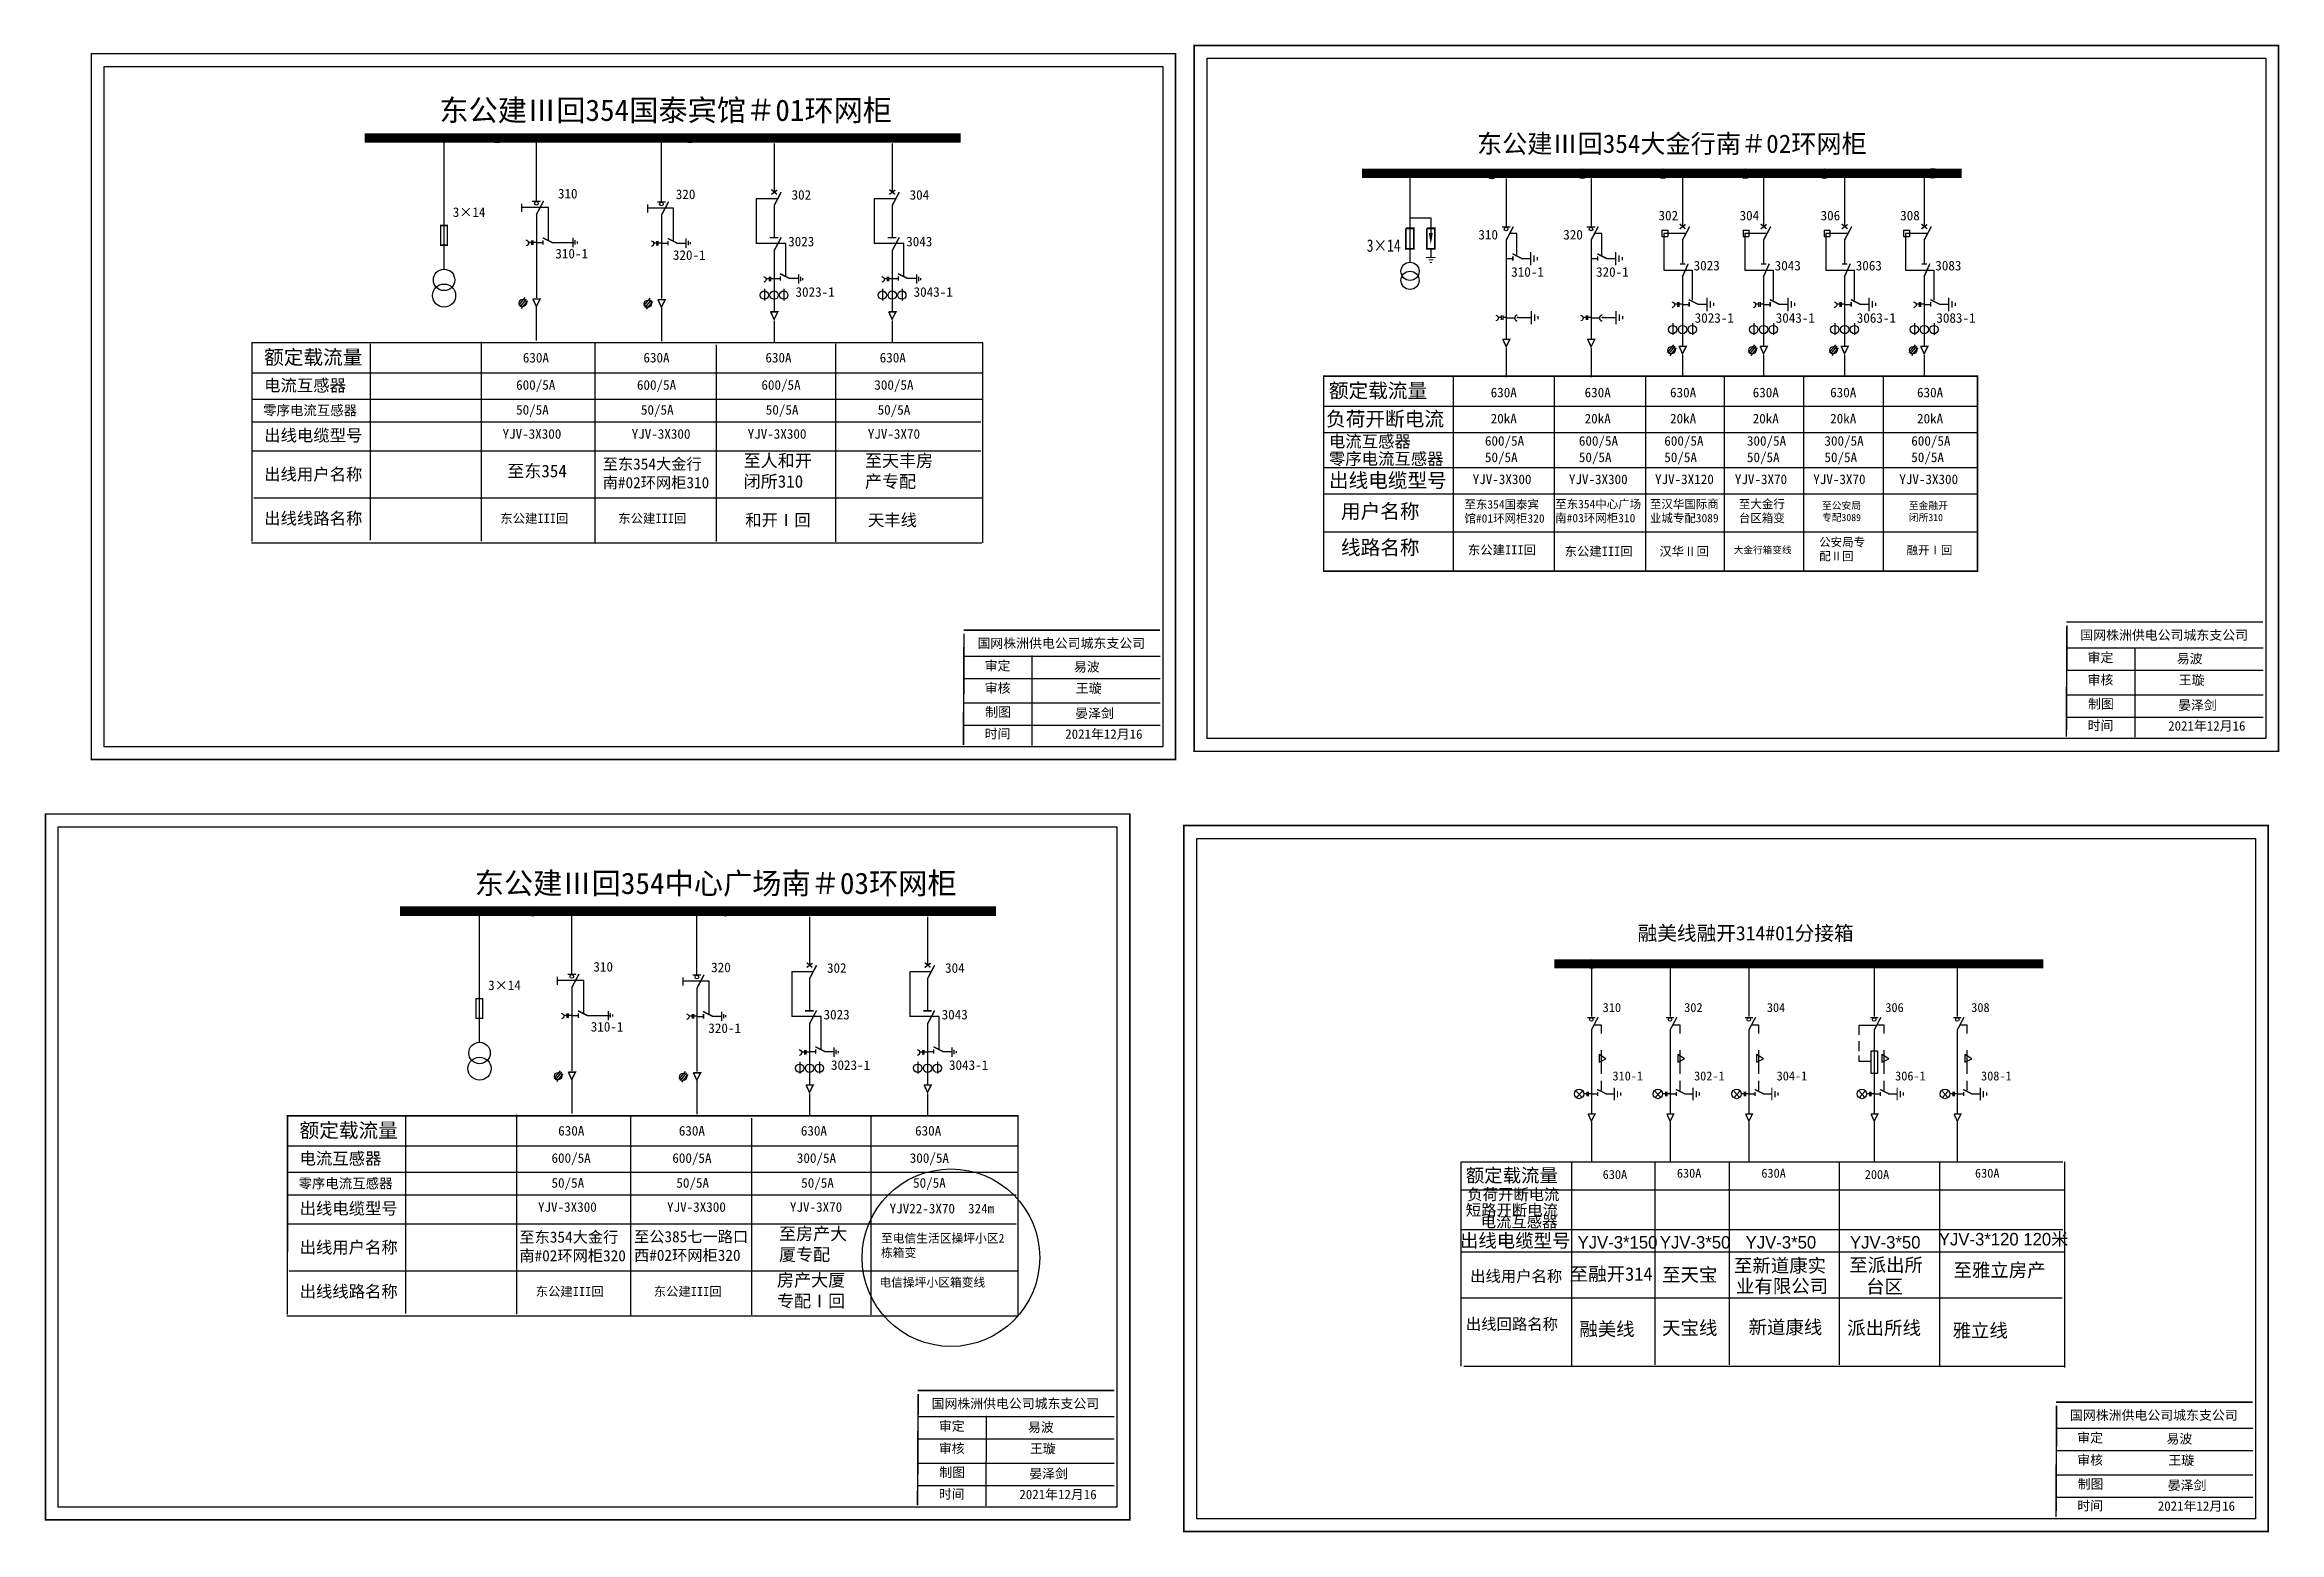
# Model space of a CAD drawing. Extents: x -62 to 403, y -351 to -41.
import ezdxf

# ---------------------------------------------------------------- set-up
doc = ezdxf.new("R2010")
doc.units = 0
doc.header["$LTSCALE"] = 0.774411
for name, pattern in [('ACAD_ISO02W100', [15, 12, -3]), ('CENTER', [50.8, 31.75, -6.35, 6.35, -6.35]), ('DASHED2', [9.525, 6.35, -3.175])]:
    doc.linetypes.add(name, pattern=pattern)
doc.layers.get('0').update_dxf_attribs({"linetype": 'CONTINUOUS'})
doc.layers.add('1', color=7, linetype='CONTINUOUS')
doc.styles.add('HZ', font='')
doc.styles.add('KaiTi_GB2312_txtstyle_1.09_0_0', font='simkai_0.ttf', dxfattribs={"height": 1.0944})
doc.styles.add('ST', font='', dxfattribs={"width": 0.8})
doc.styles.get("Standard").update_dxf_attribs({"font": '', "height": 2.5})
doc.styles.add('STYLE1', font='txt.shx', dxfattribs={"height": 2.6})
doc.styles.add('字体', font='simkai_0.ttf', dxfattribs={"height": 2.5})
doc.styles.get('HZ').set_extended_font_data('SimSun')
doc.styles.get('ST').set_extended_font_data('SimSun')
doc.styles.get('Standard').set_extended_font_data('SimSun')

# ---------------------------------------------------------------- blocks, each defined once
blk = doc.blocks.new('JD')
for points in [[(-2, 0.2), (-2, -0.2), (2, 0.2), (2, -0.2)], [(1, -1.2), (1, -0.8), (-1, -1.2), (-1, -0.8)], [(-0.5, -1.8), (-0.5, -2.2), (0.5, -1.8), (0.5, -2.2)]]:
    blk.add_trace(points)

msp = doc.modelspace()

# ---------------------------------------------------------------- linework, layer by layer
for p, q in [((20.94, -61.2), (20.94, -87.7)), ((40.18, -60.99), (40.18, -73.51)), ((66.23, -61.14), (66.23, -73.65)), ((89.73, -61.53), (89.73, -71.67)), ((114.31, -61.53), (114.31, -71.67)), ((242.18, -68.81), (242.18, -78.86)), ((259.85, -68.81), (259.85, -78.86)), ((278.89, -68.7), (278.89, -78.84)), ((295.77, -68.7), (295.77, -78.84)), ((312.64, -68.7), (312.64, -78.84)), ((329.21, -68.7), (329.21, -78.84)), ((89.73, -74.4), (89.73, -81.04)), ((114.31, -74.4), (114.31, -81.04)), ((40.24, -76.23), (40.24, -93.65)), ((66.28, -76.38), (66.28, -93.79)), ((40.24, -82.14), (41.62, -82.14)), ((43.43, -82.1), (48.07, -82.1)), ((66.28, -82.28), (67.67, -82.28)), ((69.48, -82.24), (71.36, -82.24)), ((242.18, -81.59), (242.18, -102.18)), ((259.85, -81.59), (259.85, -102.18)), ((274.62, -79.54), (274.62, -80.87)), ((274.62, -79.54), (275.82, -79.54)), ((274.62, -80.87), (275.82, -80.87)), ((275.82, -79.54), (275.82, -80.87)), ((278.89, -81.57), (278.89, -86.53)), ((291.5, -79.54), (291.5, -80.87)), ((291.5, -79.54), (292.7, -79.54)), ((291.5, -80.87), (292.7, -80.87)), ((292.7, -79.54), (292.7, -80.87)), ((295.77, -81.57), (295.77, -86.53)), ((308.38, -79.54), (308.38, -80.87)), ((308.38, -79.54), (309.58, -79.54)), ((308.38, -80.87), (309.58, -80.87)), ((309.58, -79.54), (309.58, -80.87)), ((312.64, -81.57), (312.64, -86.53)), ((324.94, -79.54), (324.94, -80.87)), ((324.94, -79.54), (326.14, -79.54)), ((324.94, -80.87), (326.14, -80.87)), ((326.14, -79.54), (326.14, -80.87)), ((329.21, -81.57), (329.21, -86.53)), ((89.73, -83.8), (89.73, -96.47)), ((89.73, -83.83), (89.73, -84.06)), ((114.31, -83.8), (114.31, -96.47)), ((114.31, -83.83), (114.31, -84.06)), ((242.18, -85.48), (243.57, -85.48)), ((245.38, -85.44), (247.26, -85.44)), ((259.85, -85.48), (261.24, -85.48)), ((263.04, -85.44), (264.93, -85.44)), ((87.74, -91.75), (87.74, -94.19)), ((89.65, -89.62), (91.03, -89.62)), ((91.8, -91.75), (91.8, -94.19)), ((92.84, -89.58), (94.73, -89.58)), ((112.32, -91.75), (112.32, -94.19)), ((114.23, -89.62), (115.62, -89.62)), ((116.39, -91.75), (116.39, -94.19)), ((117.42, -89.58), (119.31, -89.58)), ((278.89, -89.01), (278.89, -103.64)), ((295.77, -89.01), (295.77, -103.64)), ((312.64, -89.01), (312.64, -103.64)), ((329.21, -89.01), (329.21, -103.64)), ((37.82, -93.61), (36.5, -95.2)), ((38.12, -93.92), (36.79, -95.51)), ((38.38, -94.25), (37.05, -95.84)), ((40.23, -95.44), (40.23, -102.53)), ((63.87, -93.75), (62.54, -95.34)), ((64.16, -94.06), (62.84, -95.65)), ((64.43, -94.39), (63.1, -95.98)), ((66.28, -95.59), (66.28, -102.68)), ((278.89, -95.02), (280.28, -95.02)), ((282.08, -94.98), (283.97, -94.98)), ((295.77, -95.02), (297.15, -95.02)), ((298.96, -94.98), (300.84, -94.98)), ((312.64, -95.02), (314.03, -95.02)), ((315.84, -94.98), (317.72, -94.98)), ((329.21, -95.02), (330.6, -95.02)), ((332.4, -94.98), (334.29, -94.98)), ((244.7, -97.75), (247.36, -97.75)), ((262.37, -97.75), (265.03, -97.75)), ((276.9, -98.93), (276.9, -101.36)), ((280.97, -98.93), (280.97, -101.36)), ((293.78, -98.93), (293.78, -101.36)), ((297.84, -98.93), (297.84, -101.36)), ((310.65, -98.93), (310.65, -101.36)), ((314.72, -98.93), (314.72, -101.36)), ((327.22, -98.93), (327.22, -101.36)), ((331.29, -98.93), (331.29, -101.36)), ((5.65, -103.21), (5.65, -144.15)), ((28.73, -102.81), (28.73, -144.31)), ((52.44, -103.19), (52.44, -144.7)), ((77.65, -103.47), (77.65, -144.41)), ((102.53, -103.21), (102.53, -144.43)), ((277.01, -103.42), (275.69, -105.01)), ((277.31, -103.73), (275.98, -105.32)), ((277.57, -104.06), (276.24, -105.65)), ((293.89, -103.42), (292.56, -105.01)), ((294.18, -103.73), (292.86, -105.32)), ((294.45, -104.06), (293.12, -105.65)), ((310.77, -103.42), (309.44, -105.01)), ((311.06, -103.73), (309.73, -105.32)), ((311.32, -104.06), (310, -105.65)), ((327.33, -103.42), (326.01, -105.01)), ((327.63, -103.73), (326.3, -105.32)), ((327.89, -104.06), (326.56, -105.65)), ((-19.11, -109.25), (133.04, -109.25)), ((231.16, -110.16), (231.16, -150.57)), ((252.16, -110.16), (252.16, -150.57)), ((271.19, -110.16), (271.19, -150.57)), ((287.61, -110.16), (287.61, -150.57)), ((304.08, -110.16), (304.08, -150.57)), ((320.66, -110.16), (320.66, -150.57)), ((-18.82, -114.74), (133.26, -114.74)), ((204.27, -116.2), (340.33, -116.2)), ((-18.82, -119.44), (132.81, -119.44)), ((-18.82, -125.49), (132.81, -125.49)), ((204.27, -121.7), (340.33, -121.7)), ((204.27, -128.96), (340.33, -128.96)), ((204.27, -134.46), (340.33, -134.46)), ((-18.63, -135.27), (133, -135.27)), ((204.27, -142.41), (340.33, -142.41)), ((28.31, -222.2), (28.31, -248.7)), ((47.55, -221.99), (47.55, -234.5)), ((73.6, -222.13), (73.6, -234.65)), ((97.1, -222.53), (97.1, -232.67)), ((121.68, -222.53), (121.68, -232.67)), ((47.61, -237.23), (47.61, -254.65)), ((97.1, -235.39), (97.1, -242.04)), ((121.68, -235.39), (121.68, -242.04)), ((259.93, -233.31), (259.93, -243.32)), ((276.32, -233.31), (276.32, -243.32)), ((292.72, -233.31), (292.72, -243.32)), ((318.82, -233.31), (318.82, -243.32)), ((336.12, -233.31), (336.12, -243.32)), ((73.66, -237.38), (73.66, -254.79)), ((47.61, -243.14), (48.99, -243.14)), ((50.8, -243.1), (55.44, -243.1)), ((73.66, -243.28), (75.04, -243.28)), ((76.85, -243.24), (78.73, -243.24)), ((97.1, -244.8), (97.1, -257.47)), ((97.1, -244.83), (97.1, -245.06)), ((121.68, -244.8), (121.68, -257.47)), ((121.68, -244.83), (121.68, -245.06)), ((259.93, -246.04), (259.93, -263.56)), ((276.32, -246.04), (276.32, -263.56)), ((292.72, -246.04), (292.72, -263.56)), ((318.82, -246.04), (318.82, -263.56)), ((336.12, -246.04), (336.12, -263.56)), ((97.02, -250.62), (98.41, -250.62)), ((100.21, -250.58), (102.1, -250.58)), ((121.6, -250.62), (122.99, -250.62)), ((124.8, -250.58), (126.68, -250.58)), ((45.19, -254.61), (43.87, -256.2)), ((45.49, -254.92), (44.16, -256.51)), ((45.75, -255.25), (44.42, -256.83)), ((71.24, -254.75), (69.91, -256.34)), ((71.53, -255.06), (70.21, -256.65)), ((71.8, -255.39), (70.47, -256.98)), ((95.11, -252.75), (95.11, -255.19)), ((99.18, -252.75), (99.18, -255.19)), ((119.69, -252.75), (119.69, -255.19)), ((123.76, -252.75), (123.76, -255.19)), ((47.6, -256.44), (47.6, -263.53)), ((73.65, -256.58), (73.65, -263.68)), ((259.93, -259.44), (261.22, -259.44)), ((262.92, -259.41), (264.68, -259.41)), ((276.32, -259.44), (277.62, -259.44)), ((279.31, -259.41), (281.08, -259.41)), ((292.72, -259.44), (294.02, -259.44)), ((295.71, -259.41), (297.48, -259.41)), ((318.82, -259.44), (320.12, -259.44)), ((321.81, -259.41), (323.58, -259.41)), ((336.12, -259.44), (337.42, -259.44)), ((339.11, -259.41), (340.88, -259.41)), ((13.02, -264.2), (13.02, -305.15)), ((36.1, -263.81), (36.1, -305.31)), ((59.81, -264.19), (59.81, -305.69)), ((85.02, -264.46), (85.02, -305.41)), ((109.9, -264.2), (109.9, -305.43)), ((-11.74, -270.25), (140.41, -270.25)), ((232.78, -316.16), (232.79, -273.58)), ((232.79, -273.58), (358.11, -273.55)), ((255.78, -273.77), (255.78, -316.02)), ((273.16, -273.77), (273.16, -315.88)), ((288.62, -273.77), (288.62, -315.88)), ((311.52, -273.54), (311.52, -315.88)), ((332.44, -273.77), (332.44, -316.02)), ((358.43, -273.58), (358.43, -316.43)), ((-11.45, -275.74), (140.64, -275.74)), ((-11.45, -280.44), (140.18, -280.44)), ((232.85, -279.44), (358.45, -279.44)), ((-11.45, -286.49), (140.18, -286.49)), ((232.85, -287.69), (358.11, -287.69)), ((232.85, -292.34), (358.28, -292.34)), ((-11.26, -296.27), (140.37, -296.27)), ((357.94, -301.95), (232.78, -301.95)), ((358.62, -316.17), (233.37, -316.17))]:
    msp.add_line(p, q)
at = {"linetype": 'Continuous'}
for p, q in [((90.45, -73.02), (86.03, -73.02)), ((86.03, -73.02), (86.03, -82.34)), ((115.04, -73.02), (110.61, -73.02)), ((110.61, -73.02), (110.61, -82.34)), ((47.82, -81.17), (47.82, -83.07)), ((48.26, -81.66), (48.26, -82.54)), ((48.7, -81.91), (48.7, -82.32)), ((71.39, -81.31), (71.39, -83.22)), ((71.83, -81.81), (71.83, -82.68)), ((72.27, -82.06), (72.27, -82.46)), ((94.8, -88.79), (94.8, -90.69)), ((95.24, -89.28), (95.24, -90.16)), ((95.68, -89.53), (95.68, -89.94)), ((119.38, -88.79), (119.38, -90.69)), ((119.82, -89.28), (119.82, -90.16)), ((120.26, -89.53), (120.26, -89.94)), ((97.82, -234.02), (93.4, -234.02)), ((93.4, -234.02), (93.4, -243.34)), ((122.41, -234.02), (117.99, -234.02)), ((117.99, -234.02), (117.99, -243.34)), ((55.19, -242.17), (55.19, -244.07)), ((55.63, -242.66), (55.63, -243.54)), ((56.07, -242.91), (56.07, -243.32)), ((78.76, -242.31), (78.76, -244.21)), ((79.2, -242.8), (79.2, -243.68)), ((79.64, -243.06), (79.64, -243.46)), ((319.12, -245.18), (315.62, -245.18)), ((315.62, -245.18), (315.62, -247.12)), ((102.17, -249.79), (102.17, -251.69)), ((102.61, -250.28), (102.61, -251.16)), ((103.05, -250.53), (103.05, -250.94)), ((126.75, -249.79), (126.75, -251.69)), ((127.19, -250.28), (127.19, -251.16)), ((127.63, -250.53), (127.63, -250.94)), ((261.53, -251.24), (261.53, -252.83)), ((262.95, -252.12), (261.53, -251.24)), ((279.34, -252.12), (277.93, -251.24)), ((277.93, -251.24), (277.93, -252.83)), ((295.74, -252.12), (294.32, -251.24)), ((294.32, -251.24), (294.32, -252.83)), ((315.62, -248.44), (315.62, -250.5)), ((320.43, -251.24), (320.43, -252.83)), ((321.84, -252.12), (320.43, -251.24)), ((337.72, -251.24), (337.72, -252.83)), ((339.14, -252.12), (337.72, -251.24)), ((261.53, -252.83), (262.95, -252.12)), ((277.93, -252.83), (279.34, -252.12)), ((294.32, -252.83), (295.74, -252.12)), ((315.62, -251.44), (315.62, -252.62)), ((315.62, -252.62), (318.13, -252.62)), ((320.43, -252.83), (321.84, -252.12)), ((337.72, -252.83), (339.14, -252.12)), ((256.84, -258.91), (257.99, -260.15)), ((257.99, -258.91), (256.84, -260.15)), ((273.24, -258.91), (274.39, -260.15)), ((274.39, -258.91), (273.24, -260.15)), ((290.78, -258.91), (289.63, -260.15)), ((289.63, -258.91), (290.78, -260.15)), ((315.74, -258.91), (316.89, -260.15)), ((316.89, -258.91), (315.74, -260.15)), ((334.18, -258.91), (333.03, -260.15)), ((333.03, -258.91), (334.18, -260.15))]:
    msp.add_line(p, q, dxfattribs=at)
at = {"linetype": 'ACAD_ISO02W100'}
for p, q in [((279.49, -80.23), (275.01, -80.23)), ((275.01, -80.23), (275.01, -87.86)), ((296.37, -80.23), (291.88, -80.23)), ((291.88, -80.23), (291.88, -87.86)), ((313.24, -80.23), (308.76, -80.23)), ((308.76, -80.23), (308.76, -87.86)), ((329.81, -80.23), (325.33, -80.23)), ((325.33, -80.23), (325.33, -87.86)), ((275.01, -87.86), (280.92, -87.86)), ((280.92, -87.86), (280.92, -94.16)), ((291.88, -87.86), (297.8, -87.86)), ((297.8, -87.86), (297.8, -94.16)), ((308.76, -87.86), (314.68, -87.86)), ((314.68, -87.86), (314.68, -94.16)), ((325.33, -87.86), (331.24, -87.86)), ((331.24, -87.86), (331.24, -94.16)), ((242.28, -97.79), (243.94, -97.79)), ((259.95, -97.79), (261.61, -97.79))]:
    msp.add_line(p, q, dxfattribs=at)
at = {"linetype": 'CENTER'}
for p, q in [((89.74, -98.44), (89.74, -102.89)), ((114.32, -98.44), (114.32, -102.89)), ((242.19, -104.14), (242.19, -110.17)), ((259.86, -104.14), (259.86, -110.17)), ((278.9, -105.61), (278.9, -110.06)), ((295.78, -105.61), (295.78, -110.06)), ((312.65, -105.61), (312.65, -110.06)), ((329.22, -105.61), (329.22, -110.06)), ((97.11, -259.43), (97.11, -263.89)), ((121.69, -259.43), (121.69, -263.89)), ((259.93, -265.22), (259.93, -273.58)), ((276.33, -265.22), (276.33, -273.58)), ((292.73, -265.22), (292.73, -273.58)), ((318.83, -265.22), (318.83, -273.58)), ((336.13, -265.22), (336.13, -273.58))]:
    msp.add_line(p, q, dxfattribs=at)
at = {"color": 0, "linetype": 'Continuous'}
for p, q in [((358.86, -166.55), (399.79, -166.55)), ((373.1, -166.46), (373.06, -185.15)), ((129.19, -168.25), (170.13, -168.25)), ((143.44, -168.16), (143.4, -186.85)), ((358.86, -171.21), (399.79, -171.21)), ((129.19, -172.91), (170.13, -172.91)), ((358.86, -176.3), (399.79, -176.3)), ((129.19, -178), (170.13, -178)), ((358.86, -180.96), (399.79, -180.96)), ((129.19, -182.66), (170.13, -182.66)), ((119.64, -326.6), (160.58, -326.6)), ((133.88, -326.51), (133.85, -345.2)), ((356.7, -329.02), (397.64, -329.02)), ((119.64, -331.26), (160.58, -331.26)), ((356.7, -333.68), (397.64, -333.68)), ((119.64, -336.35), (160.58, -336.35)), ((356.7, -338.76), (397.64, -338.76)), ((119.64, -341.01), (160.58, -341.01)), ((356.7, -343.43), (397.64, -343.43))]:
    msp.add_line(p, q, dxfattribs=at)
at = {"color": 0, "linetype": 'Continuous', "const_width": 0.328}
for points in [[(177.23, -41.1), (403.01, -41.1), (403.01, -188.1), (177.23, -188.1)], [(-52.43, -42.8), (173.35, -42.8), (173.35, -189.8), (-52.43, -189.8)], [(-61.98, -201.14), (163.8, -201.14), (163.8, -348.15), (-61.98, -348.15)], [(175.08, -203.56), (400.86, -203.56), (400.86, -350.57), (175.08, -350.57)]]:
    msp.add_lwpolyline(points, close=True, dxfattribs=at)
at = {"color": 0, "linetype": 'Continuous'}
for points in [[(-49.77, -45.45), (170.69, -45.45), (170.69, -187.15), (-49.77, -187.15)], [(179.89, -43.75), (400.36, -43.75), (400.36, -185.45), (179.89, -185.45)], [(-59.33, -203.8), (161.14, -203.8), (161.14, -345.5), (-59.33, -345.5)], [(177.74, -206.22), (398.2, -206.22), (398.2, -347.91), (177.74, -347.91)]]:
    msp.add_lwpolyline(points, close=True, dxfattribs=at)
for points, const_width in [([(4.46, -60.37), (128.57, -60.37)], 2), ([(212.18, -67.72), (337.02, -67.72)], 2), ([(39.35, -73.54), (41.12, -73.54)], 0.3), ([(40.24, -76.31), (41.74, -73.47)], 0.3), ([(65.4, -73.69), (67.17, -73.69)], 0.3), ([(66.28, -76.45), (67.78, -73.61)], 0.3), ([(89.16, -72.11), (90.38, -71.2)], 0.3), ([(89.17, -71.11), (90.34, -72.09)], 0.3), ([(89.73, -74.47), (91.23, -71.63)], 0.3), ([(113.74, -72.11), (114.96, -71.2)], 0.3), ([(113.75, -71.11), (114.93, -72.09)], 0.3), ([(114.31, -74.47), (115.81, -71.63)], 0.3), ([(241.3, -78.9), (243.07, -78.9)], 0.3), ([(242.18, -81.66), (243.68, -78.82)], 0.3), ([(258.97, -78.9), (260.74, -78.9)], 0.3), ([(259.85, -81.66), (261.35, -78.82)], 0.3), ([(278.32, -79.29), (279.54, -78.37)], 0.3), ([(278.33, -78.29), (279.51, -79.26)], 0.3), ([(278.89, -81.64), (280.39, -78.8)], 0.3), ([(295.2, -79.29), (296.42, -78.37)], 0.3), ([(295.21, -78.29), (296.38, -79.26)], 0.3), ([(295.77, -81.64), (297.27, -78.8)], 0.3), ([(312.07, -79.29), (313.29, -78.37)], 0.3), ([(312.08, -78.29), (313.26, -79.26)], 0.3), ([(312.64, -81.64), (314.14, -78.8)], 0.3), ([(328.64, -79.29), (329.86, -78.37)], 0.3), ([(328.65, -78.29), (329.83, -79.26)], 0.3), ([(329.21, -81.64), (330.71, -78.8)], 0.3), ([(41.55, -81.14), (43.55, -82.14)], 0.3), ([(41.62, -81.68), (41.62, -82.6)], 0.3), ([(67.59, -81.28), (69.59, -82.28)], 0.3), ([(67.67, -81.82), (67.67, -82.74)], 0.3), ([(88.84, -81.13), (90.61, -81.13)], 0.3), ([(89.72, -83.89), (91.22, -81.05)], 0.3), ([(113.42, -81.13), (115.19, -81.13)], 0.3), ([(114.31, -83.89), (115.81, -81.05)], 0.3), ([(243.49, -84.48), (245.49, -85.48)], 0.3), ([(243.57, -85.02), (243.57, -85.94)], 0.3), ([(261.16, -84.48), (263.16, -85.48)], 0.3), ([(261.24, -85.02), (261.24, -85.94)], 0.3), ([(278.35, -86.6), (279.47, -86.6)], 0.3), ([(278.83, -89.37), (280.09, -86.54)], 0.3), ([(295.23, -86.6), (296.34, -86.6)], 0.3), ([(295.71, -89.37), (296.97, -86.54)], 0.3), ([(312.11, -86.6), (313.22, -86.6)], 0.3), ([(312.58, -89.37), (313.84, -86.54)], 0.3), ([(328.67, -86.6), (329.79, -86.6)], 0.3), ([(329.15, -89.37), (330.41, -86.54)], 0.3), ([(90.96, -88.62), (92.96, -89.62)], 0.3), ([(91.03, -89.16), (91.03, -90.08)], 0.3), ([(115.54, -88.62), (117.54, -89.62)], 0.3), ([(115.62, -89.16), (115.62, -90.08)], 0.3), ([(39.49, -93.9), (41.01, -93.9), (40.23, -95.44), (39.51, -93.87)], 0.3), ([(65.53, -94.04), (67.06, -94.04), (66.28, -95.59), (65.55, -94.01)], 0.3), ([(88.99, -96.56), (90.52, -96.56), (89.74, -98.11), (89.01, -96.53)], 0.3), ([(113.57, -96.56), (115.1, -96.56), (114.32, -98.11), (113.59, -96.53)], 0.3), ([(280.2, -94.02), (282.2, -95.02)], 0.3), ([(280.28, -94.55), (280.28, -95.48)], 0.3), ([(297.08, -94.02), (299.08, -95.02)], 0.3), ([(297.15, -94.55), (297.15, -95.48)], 0.3), ([(313.95, -94.02), (315.95, -95.02)], 0.3), ([(314.03, -94.55), (314.03, -95.48)], 0.3), ([(330.52, -94.02), (332.52, -95.02)], 0.3), ([(330.6, -94.55), (330.6, -95.48)], 0.3), ([(241.45, -102.27), (242.97, -102.27), (242.19, -103.82), (241.46, -102.24)], 0.3), ([(259.11, -102.27), (260.64, -102.27), (259.86, -103.82), (259.13, -102.24)], 0.3), ([(-19.11, -103.01), (133.26, -103.01)], 0.3), ([(-18.97, -144.43), (-18.96, -103.01)], 0.3), ([(133.16, -103.01), (133.16, -144.71)], 0.3), ([(278.15, -103.73), (279.68, -103.73), (278.9, -105.28), (278.17, -103.7)], 0.3), ([(295.03, -103.73), (296.56, -103.73), (295.78, -105.28), (295.05, -103.7)], 0.3), ([(311.91, -103.73), (313.43, -103.73), (312.65, -105.28), (311.92, -103.7)], 0.3), ([(328.47, -103.73), (330, -103.73), (329.22, -105.28), (328.49, -103.7)], 0.3), ([(133.04, -144.7), (-19.11, -144.7)], 0.3), ([(11.83, -221.36), (135.94, -221.36)], 2), ([(96.53, -233.11), (97.75, -232.2)], 0.3), ([(96.54, -232.11), (97.71, -233.09)], 0.3), ([(97.1, -235.47), (98.6, -232.63)], 0.3), ([(121.11, -233.11), (122.33, -232.2)], 0.3), ([(121.12, -232.11), (122.3, -233.09)], 0.3), ([(121.68, -235.47), (123.18, -232.63)], 0.3), ([(252.22, -232.35), (354.01, -232.35)], 1.88), ([(46.73, -234.54), (48.49, -234.54)], 0.3), ([(47.61, -237.31), (49.11, -234.47)], 0.3), ([(72.77, -234.68), (74.54, -234.68)], 0.3), ([(73.66, -237.45), (75.16, -234.61)], 0.3), ([(97.09, -244.89), (98.59, -242.05)], 0.3), ([(121.68, -244.89), (123.18, -242.05)], 0.3), ([(48.92, -242.14), (50.92, -243.14)], 0.3), ([(48.99, -242.68), (48.99, -243.6)], 0.3), ([(74.96, -242.28), (76.96, -243.28)], 0.3), ([(75.04, -242.82), (75.04, -243.74)], 0.3), ([(96.21, -242.13), (97.98, -242.13)], 0.3), ([(120.79, -242.13), (122.56, -242.13)], 0.3), ([(259.1, -243.53), (260.75, -243.53)], 0.281), ([(259.93, -246.12), (261.33, -243.46)], 0.281), ([(275.49, -243.53), (277.15, -243.53)], 0.281), ([(276.32, -246.12), (277.73, -243.46)], 0.281), ([(291.89, -243.53), (293.55, -243.53)], 0.281), ([(292.72, -246.12), (294.13, -243.46)], 0.281), ([(317.99, -243.53), (319.65, -243.53)], 0.281), ([(318.82, -246.12), (320.23, -243.46)], 0.281), ([(335.29, -243.53), (336.95, -243.53)], 0.281), ([(336.12, -246.12), (337.52, -243.46)], 0.281), ([(98.33, -249.62), (100.33, -250.62)], 0.3), ([(98.41, -250.16), (98.41, -251.08)], 0.3), ([(122.91, -249.62), (124.91, -250.62)], 0.3), ([(122.99, -250.16), (122.99, -251.08)], 0.3), ([(46.86, -254.9), (48.39, -254.9), (47.6, -256.44), (46.88, -254.87)], 0.3), ([(72.9, -255.04), (74.43, -255.04), (73.65, -256.58), (72.92, -255.01)], 0.3), ([(96.36, -257.56), (97.89, -257.56), (97.11, -259.11), (96.38, -257.53)], 0.3), ([(120.94, -257.56), (122.47, -257.56), (121.69, -259.11), (120.96, -257.53)], 0.3), ([(261.15, -258.51), (263.03, -259.44)], 0.281), ([(261.22, -259.01), (261.22, -259.88)], 0.281), ([(277.55, -258.51), (279.42, -259.44)], 0.281), ([(277.62, -259.01), (277.62, -259.88)], 0.281), ([(293.95, -258.51), (295.82, -259.44)], 0.281), ([(294.02, -259.01), (294.02, -259.88)], 0.281), ([(320.05, -258.51), (321.92, -259.44)], 0.281), ([(320.12, -259.01), (320.12, -259.88)], 0.281), ([(337.34, -258.51), (339.22, -259.44)], 0.281), ([(337.42, -259.01), (337.42, -259.88)], 0.281), ([(-11.74, -264), (140.64, -264)], 0.3), ([(-11.6, -305.43), (-11.59, -264)], 0.3), ([(140.53, -264), (140.53, -305.71)], 0.3), ([(259.23, -263.65), (260.67, -263.65), (259.93, -265.1), (259.25, -263.62)], 0.281), ([(275.63, -263.65), (277.06, -263.65), (276.33, -265.1), (275.65, -263.62)], 0.281), ([(292.03, -263.65), (293.46, -263.65), (292.73, -265.1), (292.05, -263.62)], 0.281), ([(318.13, -263.65), (319.56, -263.65), (318.83, -265.1), (318.15, -263.62)], 0.281), ([(335.43, -263.65), (336.86, -263.65), (336.13, -265.1), (335.44, -263.62)], 0.281), ([(140.41, -305.7), (-11.74, -305.7)], 0.3)]:
    msp.add_lwpolyline(points, dxfattribs=dict(const_width=const_width))
for points in [[(37.17, -74.05), (37.17, -75.72)], [(63.37, -74.18), (63.37, -75.85)], [(39.23, -82.12), (38.6, -82.12)], [(39.23, -81.7), (39.23, -82.61)], [(39.51, -81.7), (39.51, -82.61)], [(40.24, -82.12), (39.51, -82.12)], [(65.28, -82.27), (64.64, -82.27)], [(65.28, -81.85), (65.28, -82.76)], [(65.56, -81.85), (65.56, -82.76)], [(66.28, -82.27), (65.56, -82.27)], [(88.72, -89.72), (88.09, -89.72)], [(88.72, -89.3), (88.72, -90.21)], [(89, -89.3), (89, -90.21)], [(89.73, -89.72), (89, -89.72)], [(113.3, -89.72), (112.67, -89.72)], [(113.3, -89.3), (113.3, -90.21)], [(113.58, -89.3), (113.58, -90.21)], [(114.31, -89.72), (113.58, -89.72)], [(241.17, -97.35), (241.17, -98.26)], [(241.46, -97.35), (241.46, -98.26)], [(258.84, -97.35), (258.84, -98.26)], [(259.12, -97.35), (259.12, -98.26)], [(277.88, -95), (277.25, -95)], [(277.88, -94.58), (277.88, -95.49)], [(278.16, -94.58), (278.16, -95.49)], [(278.89, -95), (278.16, -95)], [(294.76, -95), (294.13, -95)], [(294.76, -94.58), (294.76, -95.49)], [(295.04, -94.58), (295.04, -95.49)], [(295.76, -95), (295.04, -95)], [(311.63, -95), (311, -95)], [(311.63, -94.58), (311.63, -95.49)], [(311.92, -94.58), (311.92, -95.49)], [(312.64, -95), (311.92, -95)], [(328.2, -95), (327.57, -95)], [(328.2, -94.58), (328.2, -95.49)], [(328.48, -94.58), (328.48, -95.49)], [(329.21, -95), (328.48, -95)], [(241.17, -97.77), (240.54, -97.77)], [(242.18, -97.77), (241.46, -97.77)], [(258.84, -97.77), (258.21, -97.77)], [(259.85, -97.77), (259.12, -97.77)], [(44.54, -235.05), (44.54, -236.72)], [(70.74, -235.18), (70.74, -236.85)], [(46.6, -243.12), (45.97, -243.12)], [(46.6, -242.7), (46.6, -243.61)], [(46.88, -242.7), (46.88, -243.61)], [(47.61, -243.12), (46.88, -243.12)], [(72.65, -243.26), (72.01, -243.26)], [(72.65, -242.84), (72.65, -243.76)], [(72.93, -242.84), (72.93, -243.76)], [(73.65, -243.26), (72.93, -243.26)], [(96.09, -250.72), (95.46, -250.72)], [(96.09, -250.3), (96.09, -251.21)], [(96.37, -250.3), (96.37, -251.21)], [(97.1, -250.72), (96.37, -250.72)], [(120.67, -250.72), (120.04, -250.72)], [(120.67, -250.3), (120.67, -251.21)], [(120.95, -250.3), (120.95, -251.21)], [(121.68, -250.72), (120.95, -250.72)], [(258.98, -259.43), (258.39, -259.43)], [(258.98, -259.03), (258.98, -259.89)], [(259.24, -259.03), (259.24, -259.89)], [(259.92, -259.43), (259.24, -259.43)], [(275.38, -259.43), (274.78, -259.43)], [(275.38, -259.03), (275.38, -259.89)], [(275.64, -259.03), (275.64, -259.89)], [(276.32, -259.43), (275.64, -259.43)], [(291.77, -259.43), (291.18, -259.43)], [(291.77, -259.03), (291.77, -259.89)], [(292.04, -259.03), (292.04, -259.89)], [(292.72, -259.43), (292.04, -259.43)], [(317.87, -259.43), (317.28, -259.43)], [(317.87, -259.03), (317.87, -259.89)], [(318.14, -259.03), (318.14, -259.89)], [(318.82, -259.43), (318.14, -259.43)], [(335.17, -259.43), (334.58, -259.43)], [(335.17, -259.03), (335.17, -259.89)], [(335.44, -259.03), (335.44, -259.89)], [(336.12, -259.43), (335.44, -259.43)]]:
    msp.add_lwpolyline(points)
at = {"const_width": 0.3}
for points in [[(20.32, -82.68), (20.32, -78.59), (21.68, -78.59), (21.68, -82.68)], [(204.2, -109.96), (340.32, -109.96), (340.32, -150.57), (204.2, -150.57)], [(27.69, -243.68), (27.69, -239.59), (29.05, -239.59), (29.05, -243.68)]]:
    msp.add_lwpolyline(points, close=True, dxfattribs=at)
at = {"linetype": 'ACAD_ISO02W100'}
for points in [[(42.77, -81.67), (42.77, -74.83), (37.29, -74.83)], [(68.82, -81.81), (68.82, -74.98), (63.33, -74.98)], [(92.18, -89.15), (92.18, -82.32), (86.03, -82.32)], [(116.76, -89.15), (116.76, -82.32), (110.61, -82.32)], [(244.41, -84.91), (244.41, -80.27), (243.01, -80.27)], [(262.08, -84.91), (262.08, -80.27), (260.68, -80.27)], [(50.14, -242.67), (50.14, -235.83), (44.66, -235.83)], [(76.19, -242.81), (76.19, -235.97), (70.7, -235.97)], [(99.55, -250.15), (99.55, -243.31), (93.4, -243.31)], [(124.14, -250.15), (124.14, -243.31), (117.98, -243.31)]]:
    msp.add_lwpolyline(points, dxfattribs=at)
for points in [[(38.06, -81.61, -0.877934), (38.08, -82.83)], [(64.11, -81.75, -0.877934), (64.13, -82.97)], [(87.55, -89.21, -0.877934), (87.57, -90.42)], [(112.13, -89.21, -0.877934), (112.16, -90.42)], [(240, -97.26, -0.877934), (240.03, -98.47)], [(257.67, -97.26, -0.877934), (257.7, -98.47)], [(276.71, -94.49, -0.877934), (276.74, -95.7)], [(293.59, -94.49, -0.877934), (293.61, -95.7)], [(310.46, -94.49, -0.877934), (310.49, -95.7)], [(327.03, -94.49, -0.877934), (327.06, -95.7)], [(45.43, -242.61, -0.877934), (45.45, -243.82)], [(71.48, -242.75, -0.877934), (71.5, -243.97)], [(94.92, -250.21, -0.877934), (94.94, -251.42)], [(119.5, -250.21, -0.877934), (119.53, -251.42)]]:
    msp.add_lwpolyline(points, format="xyb")
for points in [[(244.5, -97.26, 0.877934), (244.47, -98.47, 1.161384)], [(262.16, -97.26, 0.877934), (262.14, -98.47, 1.161384)]]:
    msp.add_lwpolyline(points, format="xyb", dxfattribs=at)
at = {"color": 0, "linetype": 'Continuous', "const_width": 0.328}
for points in [[(129.19, -162.85), (170.13, -162.85)], [(358.96, -161.87), (358.83, -185.07)], [(358.86, -161.15), (399.79, -161.15)], [(129.29, -163.57), (129.17, -186.77)], [(119.64, -321.19), (160.58, -321.19)], [(119.74, -321.92), (119.61, -345.12)], [(356.8, -324.34), (356.68, -347.54)], [(356.7, -323.61), (397.64, -323.61)]]:
    msp.add_lwpolyline(points, dxfattribs=at)
at = {"linetype": 'DASHED2'}
for points in [[(262.02, -246.83), (262.02, -245.12), (260.61, -245.12)], [(278.41, -246.83), (278.41, -245.12), (277.01, -245.12)], [(294.81, -246.83), (294.81, -245.12), (293.41, -245.12)], [(320.91, -246.83), (320.91, -245.12), (319.51, -245.12)], [(338.21, -246.83), (338.21, -245.12), (336.81, -245.12)], [(262.02, -255.26), (262.02, -248.61)], [(278.41, -255.26), (278.41, -248.61)], [(294.81, -255.26), (294.81, -248.61)], [(320.91, -255.26), (320.91, -248.61)], [(338.21, -255.26), (338.21, -248.61)], [(262.02, -258.75), (262.02, -256.72)], [(278.41, -258.75), (278.41, -256.72)], [(294.81, -258.75), (294.81, -256.72)], [(320.91, -258.75), (320.91, -256.72)], [(338.21, -258.75), (338.21, -256.72)]]:
    msp.add_lwpolyline(points, dxfattribs=at)
at = {"linetype": 'Continuous'}
msp.add_lwpolyline([(318.22, -250.47), (319.48, -250.47), (319.48, -255.21), (318.22, -255.21)], close=True, dxfattribs=at)
for centre, radius in [((32.08, -60.39), 0.996), ((72.23, -60.39), 0.996), ((239.14, -67.85), 0.996), ((258.04, -67.81), 0.996), ((274.82, -67.81), 0.996), ((291.99, -67.81), 0.996), ((308.46, -67.81), 0.996), ((331.03, -67.71), 0.996), ((40.24, -73.97), 0.384), ((66.28, -74.11), 0.384), ((242.18, -79.32), 0.384), ((259.85, -79.32), 0.384), ((87.7, -93.08), 0.866), ((89.75, -93.08), 0.866), ((91.76, -93.08), 0.866), ((112.28, -93.08), 0.866), ((114.33, -93.08), 0.866), ((116.34, -93.08), 0.866), ((37.4, -94.72), 0.757), ((63.45, -94.87), 0.757), ((276.86, -100.25), 0.866), ((278.91, -100.25), 0.866), ((280.93, -100.25), 0.866), ((293.74, -100.25), 0.866), ((295.79, -100.25), 0.866), ((297.8, -100.25), 0.866), ((310.61, -100.25), 0.866), ((312.67, -100.25), 0.866), ((314.68, -100.25), 0.866), ((327.18, -100.25), 0.866), ((329.23, -100.25), 0.866), ((331.25, -100.25), 0.866), ((276.6, -104.54), 0.757), ((293.47, -104.54), 0.757), ((310.35, -104.54), 0.757), ((326.92, -104.54), 0.757), ((39.45, -221.39), 0.996), ((79.61, -221.39), 0.996), ((259.97, -232.38), 0.933), ((47.61, -234.96), 0.384), ((73.66, -235.11), 0.384), ((259.93, -243.93), 0.36), ((276.32, -243.93), 0.36), ((292.72, -243.93), 0.36), ((318.82, -243.93), 0.36), ((336.12, -243.93), 0.36), ((44.78, -255.72), 0.757), ((70.82, -255.87), 0.757), ((95.07, -254.08), 0.866), ((97.12, -254.08), 0.866), ((99.13, -254.08), 0.866), ((119.65, -254.08), 0.866), ((121.7, -254.08), 0.866), ((123.72, -254.08), 0.866)]:
    msp.add_circle(centre, radius)
for centre, radius in [((21.03, -89.91), 2.23), ((21.03, -93.17), 2.4), ((28.4, -250.91), 2.23), ((28.4, -254.17), 2.4), ((257.37, -259.44), 0.989), ((273.77, -259.44), 0.989), ((290.16, -259.44), 0.989), ((316.27, -259.44), 0.989), ((333.56, -259.44), 0.989)]:
    msp.add_circle(centre, radius, dxfattribs=at)
at = {"linetype": 'ACAD_ISO02W100'}
for centre in [(244.6, -97.74), (262.27, -97.74)]:
    msp.add_circle(centre, 0.097, dxfattribs=at)
at = {"color": 1, "linetype": 'Continuous'}
msp.add_circle((126.57, -293.54), 18.49, dxfattribs=at)
at = {"layer": '1'}
for p, q in [((222.14, -68.08), (222.14, -86.33)), ((222.12, -76.99), (226.49, -76.99)), ((226.49, -76.99), (226.49, -80.18)), ((226.49, -83.54), (226.49, -85.19))]:
    msp.add_line(p, q, dxfattribs=at)
at = {"layer": '1', "const_width": 0.36}
for points in [[(221.27, -79.17), (221.27, -83.43), (222.97, -83.43), (222.97, -79.17), (221.32, -79.17)], [(225.64, -79.17), (225.64, -83.43), (227.34, -83.43), (227.34, -79.17), (225.69, -79.17)]]:
    msp.add_lwpolyline(points, dxfattribs=at)
at = {"layer": '1'}
msp.add_lwpolyline([(226.49, -80.13, 0.84, 0, 0), (226.49, -82.53, 0, 0, 0)], format="xyseb", dxfattribs=at)
for centre in [(222.17, -88.13), (222.17, -90.01)]:
    msp.add_circle(centre, 1.89, dxfattribs=at)

# ---------------------------------------------------------------- block references
at = {"rotation": 90}
for p, xscale, yscale, zscale in [((247.29, -85.5), 0.7, 0.7, 0.7), ((264.96, -85.5), 0.7, 0.7, 0.7), ((247.39, -97.8), 0.7, 0.7, 0.7), ((265.06, -97.8), 0.7, 0.7, 0.7), ((284, -95.03), 0.7, 0.7, 0.7), ((300.87, -95.03), 0.7, 0.7, 0.7), ((317.75, -95.03), 0.7, 0.7, 0.7), ((334.32, -95.03), 0.7, 0.7, 0.7), ((264.71, -259.46), 0.65625, 0.65625, 0.65625), ((281.11, -259.46), 0.65625, 0.65625, 0.65625), ((297.5, -259.46), 0.65625, 0.65625, 0.65625), ((323.6, -259.46), 0.65625, 0.65625, 0.65625), ((340.9, -259.46), 0.65625, 0.65625, 0.65625)]:
    msp.add_blockref('JD', p, dxfattribs=dict(at, xscale=xscale, yscale=yscale, zscale=zscale))
at = {"layer": '1', "xscale": 0.5040000006556511, "yscale": 0.5039999997243285, "zscale": 0.504}
msp.add_blockref('JD', (226.52, -85.26), dxfattribs=at)

# ---------------------------------------------------------------- texts
at = {"style": 'HZ'}
for s, height, p in [('东公建Ⅲ回354国泰宾馆＃01环网柜', 4.4612, (20.03, -56.81)), ('东公建Ⅲ回354大金行南＃02环网柜', 3.8407, (236.1, -63.47)), ('额定载流量', 3, (-16.45, -107.51)), ('电流互感器', 2.5, (-16.45, -113.13)), ('额定载流量', 3, (205.27, -114.46)), ('零序电流互感器', 2.05, (-16.67, -118.1)), ('出线电缆型号', 2.5, (-16.45, -123.53)), ('负荷开断电流', 3, (204.69, -120.36)), ('零序电流互感器', 2.5, (205.27, -128.4)), ('电流互感器', 2.5, (205.27, -124.79)), ('出线用户名称', 2.5, (-16.45, -131.64)), ('出线电缆型号', 3, (205.27, -133.17)), ('出线线路名称', 2.5, (-16.45, -140.82)), ('东公建III回', 1.89, (32.72, -140.52)), ('东公建III回', 1.89, (57.28, -140.52)), ('和开Ⅰ回', 2.5, (83.73, -141.18)), ('天丰线', 2.5, (109.27, -141.18)), ('用户名称', 3, (207.78, -139.59)), ('线路名称', 3, (207.78, -147.14)), ('东公建III回', 1.89, (234.21, -147.08)), ('东公建III回', 1.89, (254.34, -147.38)), ('汉华Ⅱ回', 1.89, (274.08, -147.38)), ('东公建Ⅲ回354中心广场南＃03环网柜', 4.4612, (27.4, -217.81)), ('额定载流量', 3, (-9.08, -268.51)), ('电流互感器', 2.5, (-9.08, -274.13)), ('零序电流互感器', 2.05, (-9.29, -279.1)), ('额定载流量', 2.812, (233.78, -277.81)), ('负荷开断电流', 2.344, (234.1, -281.54)), ('出线电缆型号', 2.5, (-9.08, -284.53)), ('短路开断电流', 2.344, (233.78, -284.78)), ('出线电缆型号', 2.812, (232.56, -291.39)), ('电流互感器', 2.344, (236.88, -287.21)), ('出线用户名称', 2.5, (-9.08, -292.64)), ('出线用户名称', 2.344, (234.68, -298.55)), ('至融开314', 2.812, (255.43, -298.34)), ('至天宝', 2.812, (274.66, -298.51)), ('至新道康实', 2.812, (289.63, -296.59)), ('业有限公司', 2.812, (290.05, -300.86)), ('至派出所', 2.812, (313.62, -296.46)), ('台区', 2.812, (317.15, -300.95)), ('至雅立房产', 2.812, (335.34, -297.53)), ('出线线路名称', 2.5, (-9.08, -301.82)), ('东公建III回', 1.89, (40.09, -301.51)), ('东公建III回', 1.89, (64.66, -301.51)), ('出线回路名称', 2.344, (233.78, -308.54)), ('融美线', 2.812, (257.41, -309.8)), ('天宝线', 2.812, (274.66, -309.57)), ('新道康线', 2.812, (292.66, -309.41)), ('派出所线', 2.812, (313.21, -309.57)), ('雅立线', 2.812, (335.15, -310.11))]:
    msp.add_text(s, height=height, dxfattribs=at).set_placement(p)
for s, height, p in [('310', 2, (44.73, -72.95)), ('320', 2, (69.27, -73.09)), ('302', 2, (93.38, -73.21)), ('304', 2, (117.96, -73.21)), ('3×14', 2, (22.83, -76.81)), ('302', 2, (273.91, -77.51)), ('304', 2, (290.79, -77.51)), ('306', 2, (307.66, -77.51)), ('308', 2, (324.23, -77.51)), ('310-1', 2, (44.19, -85.45)), ('3023', 2, (92.67, -82.93)), ('3043', 2, (117.25, -82.93)), ('310', 2, (236.4, -81.5)), ('320', 2, (254.07, -81.5)), ('320-1', 2, (68.67, -85.74)), ('310-1', 2, (243.23, -89.26)), ('320-1', 2, (260.9, -89.26)), ('3023', 2, (281.22, -87.94)), ('3043', 2, (298.1, -87.94)), ('3063', 2, (314.98, -87.94)), ('3083', 2, (331.54, -87.94)), ('3023-1', 2, (94.2, -93.43)), ('3043-1', 2, (118.79, -93.43)), ('3023-1', 2, (281.44, -98.84)), ('3043-1', 2, (298.32, -98.84)), ('3063-1', 2, (315.19, -98.84)), ('3083-1', 2, (331.76, -98.84)), ('630A', 2, (37.42, -107.11)), ('630A', 2, (62.53, -107.11)), ('630A', 2, (87.93, -107.11)), ('630A', 2, (111.73, -107.11)), ('600/5A', 2, (36.02, -112.79)), ('600/5A', 2, (61.18, -112.79)), ('600/5A', 2, (87.1, -112.79)), ('300/5A', 2, (110.61, -112.79)), ('50/5A', 2, (36.02, -117.97)), ('50/5A', 2, (62.01, -117.97)), ('50/5A', 2, (88.01, -117.97)), ('50/5A', 2, (111.3, -117.97)), ('630A', 2, (238.96, -114.36)), ('630A', 2, (258.52, -114.36)), ('630A', 2, (276.31, -114.36)), ('630A', 2, (293.52, -114.36)), ('630A', 2, (309.65, -114.36)), ('630A', 2, (327.74, -114.36)), ('20kA', 2, (238.96, -119.8)), ('20kA', 2, (258.52, -119.8)), ('20kA', 2, (276.31, -119.8)), ('20kA', 2, (293.52, -119.8)), ('20kA', 2, (309.65, -119.8)), ('20kA', 2, (327.74, -119.8)), ('YJV-3X300', 2, (33.19, -122.99)), ('YJV-3X300', 2, (60.08, -122.99)), ('YJV-3X300', 2, (84.23, -122.99)), ('YJV-3X70', 2, (109.25, -122.99)), ('600/5A', 2, (237.76, -124.44)), ('600/5A', 2, (257.32, -124.44)), ('600/5A', 2, (275.11, -124.44)), ('300/5A', 2, (292.32, -124.44)), ('300/5A', 2, (308.46, -124.44)), ('600/5A', 2, (326.54, -124.44)), ('50/5A', 2, (237.76, -127.86)), ('50/5A', 2, (257.32, -127.86)), ('50/5A', 2, (275.11, -127.86)), ('50/5A', 2, (292.32, -127.86)), ('50/5A', 2, (308.46, -127.86)), ('50/5A', 2, (326.54, -127.86)), ('YJV-3X300', 2, (235.21, -132.44)), ('YJV-3X300', 2, (255.24, -132.44)), ('YJV-3X120', 2, (273.18, -132.44)), ('YJV-3X70', 2, (289.8, -132.44)), ('YJV-3X70', 2, (306.13, -132.44)), ('YJV-3X300', 2, (324.05, -132.44)), ('310', 2, (52.11, -233.95)), ('320', 2, (76.64, -234.09)), ('302', 2, (100.75, -234.21)), ('304', 2, (125.34, -234.21)), ('3×14', 2, (30.2, -237.81)), ('3023', 2, (100.04, -243.92)), ('3043', 2, (124.63, -243.92)), ('310', 1.875, (262.28, -242.38)), ('302', 1.875, (279.26, -242.38)), ('304', 1.875, (296.47, -242.38)), ('306', 1.875, (321.14, -242.38)), ('308', 1.875, (339.03, -242.38)), ('310-1', 2, (51.56, -246.45)), ('320-1', 2, (76.04, -246.74)), ('3023-1', 2, (101.58, -254.43)), ('3043-1', 2, (126.16, -254.43)), ('310-1', 1.875, (264.32, -256.63)), ('302-1', 1.875, (281.3, -256.63)), ('304-1', 1.875, (298.5, -256.63)), ('306-1', 1.875, (323.18, -256.63)), ('308-1', 1.875, (341.07, -256.63)), ('630A', 2, (44.79, -268.11)), ('630A', 2, (69.9, -268.11)), ('630A', 2, (95.31, -268.11)), ('630A', 2, (119.1, -268.11)), ('600/5A', 2, (43.39, -273.79)), ('600/5A', 2, (68.55, -273.79)), ('300/5A', 2, (94.48, -273.79)), ('300/5A', 2, (117.99, -273.79)), ('50/5A', 2, (43.39, -278.97)), ('50/5A', 2, (69.39, -278.97)), ('50/5A', 2, (95.38, -278.97)), ('50/5A', 2, (118.68, -278.97)), ('630A', 1.875, (262.28, -277.15)), ('630A', 1.875, (277.73, -276.88)), ('630A', 1.875, (295.32, -276.88)), ('200A', 1.875, (316.85, -277.15)), ('630A', 1.875, (339.81, -276.88)), ('YJV-3X300', 2, (40.57, -283.99)), ('YJV-3X300', 2, (67.45, -283.99)), ('YJV-3X70', 2, (93.04, -283.99)), ('YJV22-3X70  324m', 2, (113.8, -284.32))]:
    msp.add_text(s, height=height).set_placement(p)
at = {"linetype": 'Continuous', "attachment_point": 1, "style": 'STYLE1'}
for s, insert, char_height, width in [('{\\fSimSun|b0|i0|c134|p54;至东354}', (34.18, -128.42), 2.6, 18.2076), ('{\\fSimSun|b0|i0|c134|p54;至东354大金行南#02环网柜310}', (54.05, -127.09), 2.3261, 23.4487), ('{\\fSimSun|b0|i0|c134|p54;至人和开闭所310}', (83.4, -126.25), 2.6, 14.5102), ('{\\fSimSun|b0|i0|c134|p54;至天丰房产专配}', (108.66, -126.25), 2.6, 14.5102), ('{\\fSimSun|b0|i0|c134|p54;至东354大金行南#02环网柜320}', (36.69, -288.09), 2.3261, 23.4487), ('{\\fSimSun|b0|i0|c134|p54;至公385七一路口西#02环网柜320}', (60.57, -288), 2.3261, 24.4328), ('{\\fSimSun|b0|i0|c134|p54;至房产大厦专配}', (90.77, -287.24), 2.6, 14.5102), ('{\\fSimSun|b0|i0|c134|p2;至电信生活区操坪小区2栋箱变}', (111.99, -288.61), 1.7953, 27.0417), ('{\\f\uffbfﾬￌﾣﾤ_GB2312|b0|i0|c134|p49;YJV-3*120 120米}', (332.28, -288.39), 2.6, 41.3324), ('\\f\uffbfﾬￌﾣﾤ_GB2312|b0|i0|c134|p49;YJV-3*150', (257.05, -289.04), 2.6, 11.1037), ('\\f\uffbfﾬￌﾣﾤ_GB2312|b0|i0|c134|p49;YJV-3*50', (274.18, -289.04), 2.6, 11.1037), ('\\f\uffbfﾬￌﾣﾤ_GB2312|b0|i0|c134|p49;YJV-3*50', (292.05, -289.04), 2.6, 11.1037), ('\\f\uffbfﾬￌﾣﾤ_GB2312|b0|i0|c134|p49;YJV-3*50', (313.77, -289.04), 2.6, 11.1037), ('{\\fSimSun|b0|i0|c134|p54;房产大厦专配Ⅰ回}', (90.35, -296.92), 2.6, 14.5102), ('{\\fSimSun|b0|i0|c134|p2;电信操坪小区箱变线}', (111.66, -297.79), 1.7953, 27.0417)]:
    msp.add_mtext(s, dxfattribs=dict(at, insert=insert, char_height=char_height, width=width))
at = {"color": 0, "attachment_point": 1, "style": '字体'}
for s, insert, char_height, width in [('{\\fSimSun|b0|i0|c134|p2;至东354国泰宾馆#01环网柜320}', (233.5, -135.8), 1.7502, 17.7832), ('{\\fSimSun|b0|i0|c134|p2;至东354中心广场南#03环网柜310}', (252.39, -135.73), 1.7502, 19.6617), ('{\\fSimSun|b0|i0|c134|p2;至汉华国际商业城专配3089}', (272.12, -135.73), 1.7502, 16.0738), ('{\\fSimSun|b0|i0|c134|p2;至大金行台区箱变}', (290.65, -135.73), 1.7502, 11.2717), ('{\\fSimSun|b0|i0|c134|p2;至公安局专配3089}', (307.95, -136.17), 1.4903, 9.291), ('{\\fSimSun|b0|i0|c134|p2;至金融开闭所310}', (326.03, -136.17), 1.4903, 9.291), ('{\\fSimSun|b0|i0|c134|p2;公安局专配Ⅱ回}', (307.37, -143.66), 1.7502, 11.2717), ('{\\fSimSun|b0|i0|c134|p2;大金行箱变线}', (289.57, -145.45), 1.4346, 18.8369), ('{\\fSimSun|b0|i0|c134|p2;融开Ⅰ回}', (325.56, -145.31), 1.7502, 11.2717)]:
    msp.add_mtext(s, dxfattribs=dict(at, insert=insert, char_height=char_height, width=width))
at = {"color": 0, "linetype": 'Continuous', "attachment_point": 1, "style": '字体'}
for s, insert, char_height, width in [('国网株洲供电公司城东支公司', (361.74, -162.89), 1.9691, 53.835), ('国网株洲供电公司城东支公司', (132.08, -164.59), 1.9691, 53.835), ('\\f\uffbfﾬￌﾣﾤ_GB2312|b0|i0|c134|p49;审定', (363.25, -167.57), 1.9691, 15.3997), ('易波', (381.83, -167.8), 1.969, 15.3997), ('\\f\uffbfﾬￌﾣﾤ_GB2312|b0|i0|c134|p49;审定', (133.59, -169.27), 1.9691, 15.3997), ('易波', (152.17, -169.5), 1.969, 15.3997), ('\\f\uffbfﾬￌﾣﾤ_GB2312|b0|i0|c134|p49;审核', (363.25, -172.21), 1.9691, 15.3997), ('\\f\uffbfﾬￌﾣﾤ_GB2312|b0|i0|c134|p49;审核', (133.59, -173.91), 1.9691, 15.3997), ('\\f\uffbfﾬￌﾣﾤ_GB2312|b0|i0|c134|p49;制图', (133.7, -178.91), 1.9691, 15.3997), ('\\f\uffbfﾬￌﾣﾤ_GB2312|b0|i0|c134|p49;制图', (363.36, -177.21), 1.9691, 15.3997), ('\\f\uffbfﾬￌﾣﾤ_GB2312|b0|i0|c134|p49;时间', (363.25, -181.73), 1.9691, 15.3997), ('\\f\uffbfﾬￌﾣﾤ_GB2312|b0|i0|c134|p49;时间', (133.59, -183.43), 1.9691, 15.3997), ('国网株洲供电公司城东支公司', (122.52, -322.93), 1.9691, 53.835), ('国网株洲供电公司城东支公司', (359.59, -325.35), 1.9691, 53.835), ('\\f\uffbfﾬￌﾣﾤ_GB2312|b0|i0|c134|p49;审定', (124.04, -327.62), 1.9691, 15.3997), ('易波', (142.61, -327.85), 1.969, 15.3997), ('\\f\uffbfﾬￌﾣﾤ_GB2312|b0|i0|c134|p49;审定', (361.1, -330.04), 1.9691, 15.3997), ('易波', (379.68, -330.27), 1.969, 15.3997), ('\\f\uffbfﾬￌﾣﾤ_GB2312|b0|i0|c134|p49;审核', (124.04, -332.26), 1.9691, 15.3997), ('\\f\uffbfﾬￌﾣﾤ_GB2312|b0|i0|c134|p49;审核', (361.1, -334.68), 1.9691, 15.3997), ('\\f\uffbfﾬￌﾣﾤ_GB2312|b0|i0|c134|p49;制图', (124.14, -337.26), 1.9691, 15.3997), ('\\f\uffbfﾬￌﾣﾤ_GB2312|b0|i0|c134|p49;制图', (361.2, -339.68), 1.9691, 15.3997), ('\\f\uffbfﾬￌﾣﾤ_GB2312|b0|i0|c134|p49;时间', (124.04, -341.78), 1.9691, 15.3997), ('\\f\uffbfﾬￌﾣﾤ_GB2312|b0|i0|c134|p49;时间', (361.1, -344.2), 1.9691, 15.3997)]:
    msp.add_mtext(s, dxfattribs=dict(at, insert=insert, char_height=char_height, width=width))
at = {"color": 7, "linetype": 'Continuous', "char_height": 1.969, "attachment_point": 1, "style": 'KaiTi_GB2312_txtstyle_1.09_0_0'}
for s, insert, width in [('王璇', (382.24, -172.25), 15.3997), ('王璇', (152.57, -173.95), 15.3997), ('晏泽剑', (152.44, -179.18), 15.3997), ('晏泽剑', (382.1, -177.48), 15.3997), ('2021年12月16', (150.37, -183.51), 28.8032), ('2021年12月16', (380.04, -181.81), 28.8032), ('王璇', (143.02, -332.3), 15.3997), ('王璇', (380.08, -334.72), 15.3997), ('晏泽剑', (142.88, -337.52), 15.3997), ('晏泽剑', (379.94, -339.94), 15.3997), ('2021年12月16', (140.82, -341.86), 28.8032), ('2021年12月16', (377.88, -344.28), 28.8032)]:
    msp.add_mtext(s, dxfattribs=dict(at, insert=insert, width=width))
at = {"insert": (269.56, -224.46), "char_height": 3, "width": 83.0504, "attachment_point": 1, "style": 'HZ'}
msp.add_mtext('融美线融开314#01分接箱', dxfattribs=at)
at = {"layer": '1', "style": 'ST', "width": 0.8}
msp.add_text('3×14', height=2.6, dxfattribs=at).set_placement((213.14, -84.06))

doc.saveas('drawing.dxf')
